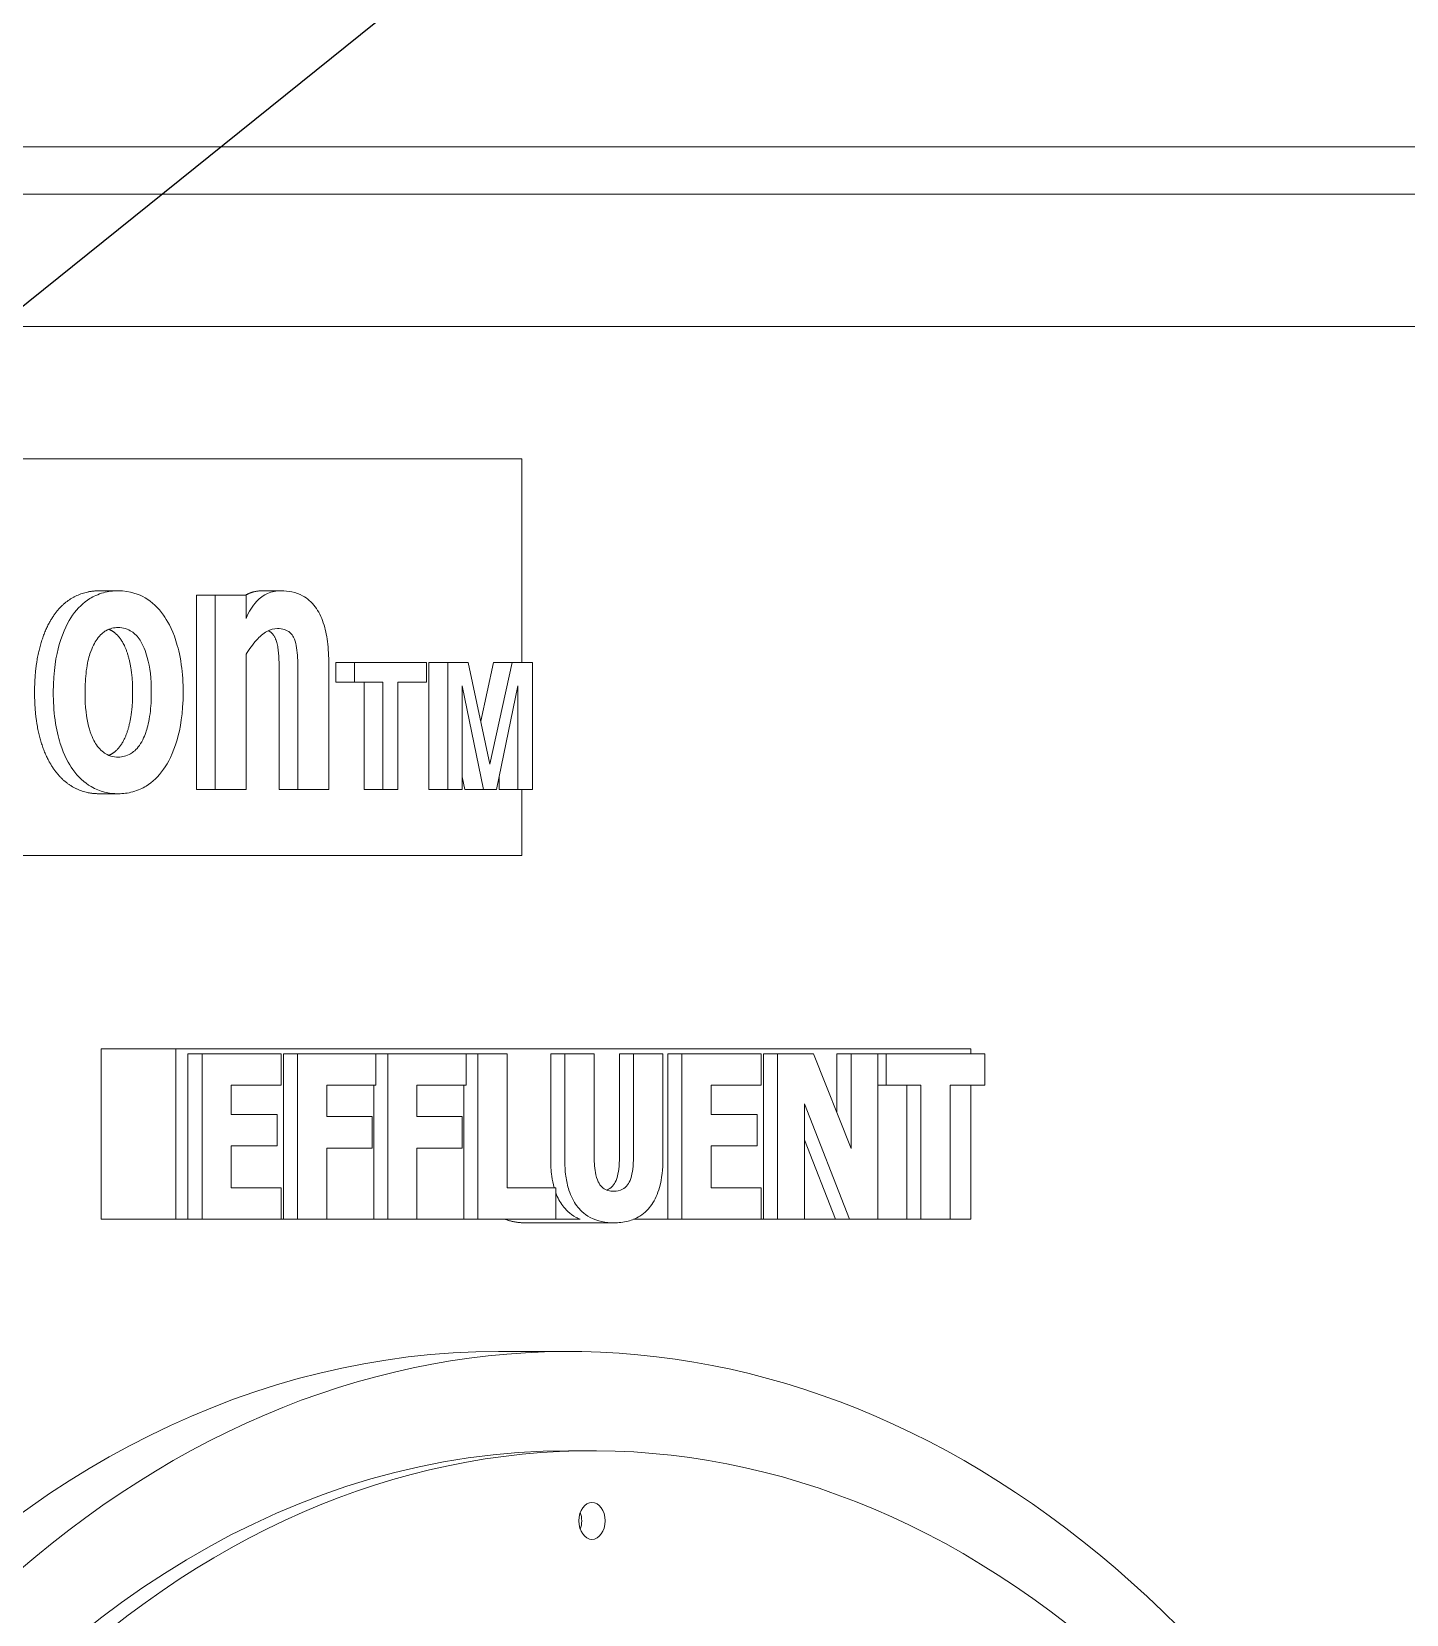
# Model space of a CAD drawing. Header units: inches. Extents: x 20 to 536, y 8 to 344.
# Drawn here: x 296.158 to 298.756, y 111.341 to 114.333 of the extents above; entities that cross this region are included whole.
import ezdxf

# ---------------------------------------------------------------- set-up
doc = ezdxf.new("R2010")
doc.units = ezdxf.units.IN
doc.header["$LTSCALE"] = 16
doc.header["$MEASUREMENT"] = 0
doc.layers.add('Symbol (ANSI)', color=7, linetype='Continuous', lineweight=25)
doc.layers.add('Visible (ANSI)', color=7, linetype='Continuous', lineweight=50)
doc.styles.add('Standard D-E', font='arial.ttf')
doc.dimstyles.new('in [mm] D-E NeptuneBenson$7', dxfattribs={"dimscale": 16, "dimtxt": 0.15, "dimasz": 0.098425, "dimexe": 0.125, "dimexo": 0.063, "dimgap": 0.031496, "dimtad": 0, "dimtih": 1, "dimtoh": 1, "dimdec": 4, "dimrnd": 1e-08, "dimzin": 3, "dimdsep": 46, "dimlunit": 5, "dimtxsty": 'Standard D-E', "dimcen": 0.09, "dimdle": 0.393701, "dimclrd": 256, "dimclre": 256, "dimclrt": 256, "dimadec": 1, "dimazin": 1, "dimtfac": 1, "dimtofl": 0, "dimtmove": 0, "dimatfit": 3, "dimfxl": 1, "dimfrac": 1, "dimtolj": 1, "dimtzin": 4, "dimlwd": -1, "dimlwe": -1, "dimarcsym": 0})

msp = doc.modelspace()

# ---------------------------------------------------------------- linework, layer by layer
at = {"layer": 'Visible (ANSI)', "linetype": 'Continuous', "lineweight": 18}
for p, q in [((299.15439, 114.11565), (290.10342, 114.11565)), ((290.05746, 114.02565), (299.6034, 114.02565)), ((290.65408, 113.77562), (299.00678, 113.77562)), ((292.57652, 113.52562), (297.08433, 113.52562)), ((297.08433, 113.52562), (297.08433, 113.14062)), ((296.28593, 113.27612), (296.32128, 113.27612)), ((296.59353, 113.27612), (296.62888, 113.27612)), ((296.46935, 113.26803), (296.50471, 113.26803)), ((296.46935, 112.90062), (296.46935, 113.26803)), ((296.56304, 113.26803), (296.50471, 113.26803)), ((296.50471, 113.26803), (296.50471, 112.90062)), ((296.56304, 113.224), (296.56304, 113.26803)), ((296.56304, 112.90062), (296.56304, 113.15619)), ((296.62537, 112.90062), (296.62537, 113.13493)), ((296.66073, 113.13493), (296.66073, 112.90062)), ((296.71942, 112.90062), (296.71942, 113.13746)), ((296.73255, 113.14062), (296.7679, 113.14062)), ((296.73255, 113.1037), (296.73255, 113.14062)), ((296.90411, 113.14062), (296.7679, 113.14062)), ((296.7679, 113.14062), (296.7679, 113.1037)), ((296.90411, 113.1037), (296.90411, 113.14062)), ((296.90878, 113.14062), (296.94414, 113.14062)), ((296.90878, 112.90062), (296.90878, 113.14062)), ((296.98262, 113.14062), (296.94414, 113.14062)), ((296.94414, 113.14062), (296.94414, 112.90062)), ((297.02401, 112.94872), (296.98262, 113.14062)), ((297.00648, 113.02999), (297.03074, 113.14062)), ((297.06609, 113.14062), (297.02401, 112.94872)), ((297.03074, 113.14062), (297.06609, 113.14062)), ((297.1044, 113.14062), (297.06609, 113.14062)), ((297.1044, 112.90062), (297.1044, 113.14062)), ((296.73255, 113.1037), (296.7679, 113.1037)), ((296.7679, 113.1037), (296.82149, 113.1037)), ((296.78614, 112.90062), (296.78614, 113.1037)), ((296.82149, 113.1037), (296.82149, 112.90062)), ((296.85018, 113.1037), (296.90411, 113.1037)), ((296.85018, 112.90062), (296.85018, 113.1037)), ((296.97162, 113.09641), (297.01182, 112.90062)), ((296.97162, 112.90062), (296.97162, 113.09641)), ((297.03638, 112.90062), (297.07674, 113.09641)), ((297.07674, 113.09641), (297.07674, 112.90062)), ((296.97646, 112.90062), (296.97162, 112.92419)), ((297.04139, 112.90062), (297.04139, 112.92492)), ((296.28593, 112.89252), (296.32128, 112.89252)), ((296.46935, 112.90062), (296.50471, 112.90062)), ((296.50471, 112.90062), (296.56304, 112.90062)), ((296.62537, 112.90062), (296.66073, 112.90062)), ((296.66073, 112.90062), (296.71942, 112.90062)), ((296.78614, 112.90062), (296.82149, 112.90062)), ((296.82149, 112.90062), (296.85018, 112.90062)), ((296.90878, 112.90062), (296.94414, 112.90062)), ((296.94414, 112.90062), (296.97162, 112.90062)), ((296.97646, 112.90062), (297.01182, 112.90062)), ((297.01182, 112.90062), (297.03638, 112.90062)), ((297.04139, 112.90062), (297.07674, 112.90062)), ((297.07674, 112.90062), (297.1044, 112.90062)), ((297.08433, 112.90062), (297.08433, 112.77562)), ((297.08433, 112.77562), (293.36341, 112.77562)), ((296.28881, 112.41062), (296.43023, 112.41062)), ((296.28881, 112.08812), (296.28881, 112.41062)), ((296.43023, 112.41062), (297.93283, 112.41062)), ((296.43023, 112.08812), (296.43023, 112.41062)), ((297.93283, 112.41062), (297.93283, 112.40112)), ((296.45319, 112.40112), (296.45319, 112.08812)), ((296.45319, 112.40112), (296.47971, 112.40112)), ((296.62929, 112.40112), (296.47971, 112.40112)), ((296.47971, 112.40112), (296.47971, 112.08812)), ((296.62929, 112.34151), (296.62929, 112.40112)), ((296.6339, 112.40112), (296.6339, 112.08812)), ((296.6339, 112.40112), (296.66041, 112.40112)), ((296.80856, 112.40112), (296.66041, 112.40112)), ((296.66041, 112.40112), (296.66041, 112.08812)), ((296.80856, 112.40112), (296.83072, 112.40112)), ((296.80856, 112.34151), (296.80856, 112.40112)), ((296.97887, 112.40112), (296.83072, 112.40112)), ((296.83072, 112.40112), (296.83072, 112.08812)), ((296.97887, 112.34151), (296.97887, 112.40112)), ((296.97887, 112.40112), (297.00102, 112.40112)), ((297.05662, 112.40112), (297.00102, 112.40112)), ((297.00102, 112.40112), (297.00102, 112.08812)), ((297.05662, 112.14773), (297.05662, 112.40112)), ((297.13889, 112.40112), (297.13889, 112.20125)), ((297.13889, 112.40112), (297.16541, 112.40112)), ((297.22101, 112.40112), (297.16541, 112.40112)), ((297.16541, 112.40112), (297.16541, 112.20125)), ((297.22101, 112.20581), (297.22101, 112.40112)), ((297.26875, 112.40112), (297.26875, 112.20581)), ((297.26875, 112.40112), (297.29526, 112.40112)), ((297.35086, 112.40112), (297.29526, 112.40112)), ((297.29526, 112.40112), (297.29526, 112.20581)), ((297.35086, 112.2015), (297.35086, 112.40112)), ((297.3605, 112.40112), (297.3605, 112.08812)), ((297.3605, 112.40112), (297.38701, 112.40112)), ((297.53659, 112.40112), (297.38701, 112.40112)), ((297.38701, 112.40112), (297.38701, 112.08812)), ((297.53659, 112.34151), (297.53659, 112.40112)), ((297.5412, 112.40112), (297.5412, 112.08812)), ((297.5412, 112.40112), (297.56772, 112.40112)), ((297.63588, 112.40112), (297.56772, 112.40112)), ((297.56772, 112.40112), (297.56772, 112.08812)), ((297.70654, 112.22179), (297.63588, 112.40112)), ((297.68003, 112.40112), (297.68003, 112.28908)), ((297.68003, 112.40112), (297.70654, 112.40112)), ((297.7573, 112.40112), (297.70654, 112.40112)), ((297.70654, 112.40112), (297.70654, 112.22179)), ((297.7573, 112.08812), (297.7573, 112.40112)), ((297.7573, 112.40112), (297.77282, 112.40112)), ((297.95935, 112.40112), (297.77282, 112.40112)), ((297.77282, 112.40112), (297.77282, 112.34151)), ((297.95935, 112.34151), (297.95935, 112.40112)), ((296.53495, 112.28647), (296.53495, 112.34151)), ((296.53495, 112.34151), (296.62929, 112.34151)), ((296.71566, 112.28241), (296.71566, 112.34151)), ((296.71566, 112.34151), (296.80856, 112.34151)), ((296.8042, 112.34151), (296.8042, 112.08812)), ((296.88596, 112.34151), (296.97887, 112.34151)), ((296.88596, 112.28241), (296.88596, 112.34151)), ((296.97451, 112.34151), (296.97451, 112.08812)), ((297.44225, 112.28647), (297.44225, 112.34151)), ((297.44225, 112.34151), (297.53659, 112.34151)), ((297.7573, 112.34151), (297.77282, 112.34151)), ((297.77282, 112.34151), (297.83829, 112.34151)), ((297.81177, 112.34151), (297.81177, 112.08812)), ((297.83829, 112.34151), (297.83829, 112.08812)), ((297.89389, 112.08812), (297.89389, 112.34151)), ((297.89389, 112.34151), (297.95935, 112.34151)), ((297.93283, 112.34151), (297.93283, 112.08812)), ((296.62193, 112.28647), (296.53495, 112.28647)), ((296.62193, 112.22686), (296.62193, 112.28647)), ((296.80121, 112.28241), (296.71566, 112.28241)), ((296.80121, 112.22281), (296.80121, 112.28241)), ((296.97151, 112.28241), (296.88596, 112.28241)), ((296.97151, 112.22281), (296.97151, 112.28241)), ((297.52924, 112.28647), (297.44225, 112.28647)), ((297.52924, 112.22686), (297.52924, 112.28647)), ((297.61848, 112.08812), (297.61848, 112.30625)), ((297.61848, 112.30625), (297.70385, 112.08812)), ((296.53495, 112.14773), (296.53495, 112.22686)), ((296.53495, 112.22686), (296.62193, 112.22686)), ((296.71566, 112.08812), (296.71566, 112.22281)), ((296.71566, 112.22281), (296.80121, 112.22281)), ((296.88596, 112.08812), (296.88596, 112.22281)), ((296.88596, 112.22281), (296.97151, 112.22281)), ((297.44225, 112.22686), (297.52924, 112.22686)), ((297.44225, 112.14773), (297.44225, 112.22686)), ((297.61848, 112.2385), (297.67733, 112.08812)), ((296.62929, 112.14773), (296.53495, 112.14773)), ((296.62929, 112.08812), (296.62929, 112.14773)), ((297.14863, 112.14773), (297.05662, 112.14773)), ((297.14863, 112.08812), (297.14863, 112.14773)), ((297.53659, 112.14773), (297.44225, 112.14773)), ((297.53659, 112.08812), (297.53659, 112.14773)), ((296.28881, 112.08812), (296.43023, 112.08812)), ((296.45319, 112.08812), (296.43023, 112.08812)), ((296.45319, 112.08812), (296.47971, 112.08812)), ((296.47971, 112.08812), (296.62929, 112.08812)), ((296.6339, 112.08812), (296.62929, 112.08812)), ((296.6339, 112.08812), (296.66041, 112.08812)), ((296.66041, 112.08812), (296.71566, 112.08812)), ((296.8042, 112.08812), (296.71566, 112.08812)), ((296.8042, 112.08812), (296.83072, 112.08812)), ((296.83072, 112.08812), (296.88596, 112.08812)), ((296.97451, 112.08812), (296.88596, 112.08812)), ((296.97451, 112.08812), (297.00102, 112.08812)), ((297.00102, 112.08812), (297.14863, 112.08812)), ((297.0902, 112.08152), (297.25814, 112.08152)), ((297.19451, 112.08812), (297.14863, 112.08812)), ((297.3605, 112.08812), (297.29567, 112.08812)), ((297.3605, 112.08812), (297.38701, 112.08812)), ((297.38701, 112.08812), (297.53659, 112.08812)), ((297.5412, 112.08812), (297.53659, 112.08812)), ((297.5412, 112.08812), (297.56772, 112.08812)), ((297.56772, 112.08812), (297.61848, 112.08812)), ((297.67733, 112.08812), (297.61848, 112.08812)), ((297.67733, 112.08812), (297.70385, 112.08812)), ((297.70385, 112.08812), (297.7573, 112.08812)), ((297.81177, 112.08812), (297.7573, 112.08812)), ((297.81177, 112.08812), (297.83829, 112.08812)), ((297.83829, 112.08812), (297.89389, 112.08812)), ((297.93283, 112.08812), (297.89389, 112.08812)), ((297.04011, 111.83812), (297.17269, 111.83812)), ((297.17269, 111.65062), (297.21689, 111.65062))]:
    msp.add_line(p, q, dxfattribs=at)
for centre, major_axis, start_param, end_param in [((297.17269, 109.02562), (0, 2.8125), 5.5005814, 8.9488413), ((297.04011, 109.02562), (0, 2.8125), 0, 2.665656), ((297.21689, 109.02562), (0, -2.625), 2.5774137, 6.2757207), ((297.17269, 109.02562), (0, -2.625), 3.1415927, 6.2831853), ((297.17269, 111.51801), (0, 0.035), 4.2452429, 5.1795351)]:
    msp.add_ellipse(centre, major_axis=major_axis, ratio=0.7071068, start_param=start_param, end_param=end_param, dxfattribs=at)
msp.add_ellipse((297.21689, 111.51801), major_axis=(0, -0.035), ratio=0.7071068, dxfattribs=at)
for points in [[(296.16319, 113.08432), (296.16319, 113.12936), (296.18072, 113.20021), (296.21257, 113.25032), (296.25838, 113.27612), (296.28593, 113.27612)], [(296.56228, 113.26803), (296.57618, 113.27612), (296.59353, 113.27612)], [(296.28593, 112.89252), (296.25838, 112.89252), (296.21293, 112.91833), (296.18072, 112.96793), (296.16319, 113.03878), (296.16319, 113.08432)], [(297.0902, 112.08152), (297.06941, 112.08152), (297.05309, 112.08812)]]:
    msp.add_open_spline(points, degree=2, dxfattribs=at)
for points, degree, knots in [([(296.32128, 113.27612), (296.31188, 113.27612), (296.30251, 113.275), (296.28297, 113.26965), (296.27454, 113.26555), (296.25557, 113.25399), (296.24461, 113.24359), (296.22686, 113.21808), (296.21742, 113.20055), (296.20393, 113.1538), (296.19854, 113.12509), (296.19854, 113.08432)], 3, [-1.568013, -1.568013, -1.568013, -1.568013, -1.3597383, -1.3597383, -1.1270748, -1.1270748, -0.6933324, -0.6933324, -0.3106443, -0.3106443, 0, 0, 0, 0]), ([(296.44403, 113.08432), (296.44403, 113.10176), (296.44302, 113.11927), (296.43781, 113.15644), (296.43378, 113.17118), (296.42267, 113.20576), (296.4134, 113.22103), (296.39694, 113.24434), (296.3853, 113.25509), (296.36072, 113.26938), (296.34422, 113.27612), (296.32128, 113.27612)], 3, [-0.85465869, -0.85465869, -0.85465869, -0.85465869, -0.78871843, -0.78871843, -0.71138856, -0.71138856, -0.52950742, -0.52950742, -0.24718032, -0.24718032, 0, 0, 0, 0]), ([(296.62888, 113.27612), (296.62037, 113.27612), (296.61189, 113.27466), (296.59619, 113.26784), (296.58921, 113.26289), (296.57474, 113.24746), (296.56824, 113.23642), (296.56304, 113.224)], 3, [-0.28699786, -0.28699786, -0.28699786, -0.28699786, -0.19530538, -0.19530538, -0.10997007, -0.10997007, 0, 0, 0, 0]), ([(296.71942, 113.13746), (296.71942, 113.15178), (296.71869, 113.1664), (296.71521, 113.19253), (296.71273, 113.20444), (296.7052, 113.22694), (296.70017, 113.2372), (296.68681, 113.25512), (296.67879, 113.26192), (296.65698, 113.27369), (296.64272, 113.27612), (296.62888, 113.27612)], 3, [-0.54983804, -0.54983804, -0.54983804, -0.54983804, -0.44076065, -0.44076065, -0.34737427, -0.34737427, -0.25125884, -0.25125884, -0.14914917, -0.14914917, 0, 0, 0, 0]), ([(296.25866, 113.08432), (296.25866, 113.09781), (296.25929, 113.11179), (296.2628, 113.13877), (296.26539, 113.14895), (296.27214, 113.17011), (296.27696, 113.17866), (296.28725, 113.19324), (296.29326, 113.1979), (296.30547, 113.20499), (296.3133, 113.20679), (296.32128, 113.20679)], 3, [-0.22807944, -0.22807944, -0.22807944, -0.22807944, -0.20529475, -0.20529475, -0.18174805, -0.18174805, -0.14222138, -0.14222138, -0.08603821, -0.08603821, 0, 0, 0, 0]), ([(296.34855, 113.08432), (296.34855, 113.1157), (296.33889, 113.16175), (296.32243, 113.19212), (296.30734, 113.20179), (296.30349, 113.20338)], 2, [0, 0, 0, 1, 2, 3, 3.3176225, 3.3176225, 3.3176225]), ([(296.32128, 113.20679), (296.32569, 113.20679), (296.33006, 113.20622), (296.33977, 113.20337), (296.34377, 113.2011), (296.35256, 113.19546), (296.35791, 113.18985), (296.36867, 113.17341), (296.3731, 113.16207), (296.38147, 113.13129), (296.38391, 113.11007), (296.38391, 113.08432)], 3, [-0.48525635, -0.48525635, -0.48525635, -0.48525635, -0.45378412, -0.45378412, -0.41435583, -0.41435583, -0.32082838, -0.32082838, -0.19619361, -0.19619361, 0, 0, 0, 0]), ([(296.56304, 113.15619), (296.56897, 113.16588), (296.57556, 113.17522), (296.58876, 113.18965), (296.59535, 113.19536), (296.60887, 113.2028), (296.61554, 113.20477), (296.62244, 113.20477)], 3, [-0.25414778, -0.25414778, -0.25414778, -0.25414778, -0.15637481, -0.15637481, -0.07435436, -0.07435436, 0, 0, 0, 0]), ([(296.62537, 113.13493), (296.62537, 113.1744), (296.61236, 113.19694), (296.60531, 113.20073)], 2, [0, 0, 0, 1, 1.4841124, 1.4841124, 1.4841124]), ([(296.62244, 113.20477), (296.62681, 113.20477), (296.63132, 113.20426), (296.63924, 113.2017), (296.64281, 113.19984), (296.64906, 113.19428), (296.65111, 113.19123), (296.65502, 113.18388), (296.65667, 113.17811), (296.66001, 113.16137), (296.66073, 113.14804), (296.66073, 113.13493)], 3, [-0.24371502, -0.24371502, -0.24371502, -0.24371502, -0.20910445, -0.20910445, -0.17940168, -0.17940168, -0.15075746, -0.15075746, -0.09989135, -0.09989135, 0, 0, 0, 0]), ([(296.19854, 113.08432), (296.19854, 113.0669), (296.19951, 113.04934), (296.20436, 113.01382), (296.20796, 112.99955), (296.21915, 112.96417), (296.22808, 112.94875), (296.24534, 112.92433), (296.25702, 112.91355), (296.2864, 112.89648), (296.30367, 112.89252), (296.32128, 112.89252)], 3, [-0.55980761, -0.55980761, -0.55980761, -0.55980761, -0.50875224, -0.50875224, -0.45381362, -0.45381362, -0.34349131, -0.34349131, -0.18984497, -0.18984497, 0, 0, 0, 0]), ([(296.32128, 112.96185), (296.3167, 112.96185), (296.31211, 112.96242), (296.30224, 112.96531), (296.29826, 112.96759), (296.28907, 112.97376), (296.28344, 112.97994), (296.27426, 112.99433), (296.26931, 113.0042), (296.26138, 113.03602), (296.25866, 113.05616), (296.25866, 113.08432)], 3, [-0.87203894, -0.87203894, -0.87203894, -0.87203894, -0.78771678, -0.78771678, -0.6866217, -0.6866217, -0.43703151, -0.43703151, -0.21462671, -0.21462671, 0, 0, 0, 0]), ([(296.30349, 112.96517), (296.30747, 112.96679), (296.32243, 112.97653), (296.33889, 113.00639), (296.34855, 113.05295), (296.34855, 113.08432)], 2, [0.6725532, 0.6725532, 0.6725532, 1, 2, 3, 4, 4, 4]), ([(296.32128, 112.89252), (296.33051, 112.89252), (296.3397, 112.89363), (296.35917, 112.89895), (296.36753, 112.90306), (296.38639, 112.91442), (296.39752, 112.92496), (296.41549, 112.95073), (296.42509, 112.96843), (296.43868, 113.01549), (296.44403, 113.04412), (296.44403, 113.08432)], 3, [-1.5276483, -1.5276483, -1.5276483, -1.5276483, -1.3381229, -1.3381229, -1.1202131, -1.1202131, -0.6861054, -0.6861054, -0.3063334, -0.3063334, 0, 0, 0, 0]), ([(296.38391, 113.08432), (296.38391, 113.07076), (296.38323, 113.05683), (296.37946, 113.02895), (296.37661, 113.01841), (296.37173, 113.00319), (296.36773, 112.99299), (296.35542, 112.97555), (296.34948, 112.97085), (296.33711, 112.96366), (296.32927, 112.96185), (296.32128, 112.96185)], 3, [-0.32292491, -0.32292491, -0.32292491, -0.32292491, -0.26803034, -0.26803034, -0.20810232, -0.20810232, -0.14408696, -0.14408696, -0.08609636, -0.08609636, 0, 0, 0, 0]), ([(297.13889, 112.20125), (297.13889, 112.19074), (297.13947, 112.18014), (297.1419, 112.16227), (297.14337, 112.15485), (297.14539, 112.14773)], 3, [-0.82187798, -0.82187798, -0.82187798, -0.82187798, -0.6544335, -0.6544335, -0.53183061, -0.53183061, -0.53183061, -0.53183061]), ([(297.16541, 112.20125), (297.16541, 112.19074), (297.16599, 112.18014), (297.16864, 112.16061), (297.17056, 112.1516), (297.17697, 112.13181), (297.18194, 112.12187), (297.19305, 112.10715), (297.20089, 112.09838), (297.22761, 112.0841), (297.24314, 112.08152), (297.25814, 112.08152)], 3, [-0.82187798, -0.82187798, -0.82187798, -0.82187798, -0.6544335, -0.6544335, -0.50490958, -0.50490958, -0.30747841, -0.30747841, -0.16166829, -0.16166829, 0, 0, 0, 0]), ([(297.25814, 112.14113), (297.25443, 112.14113), (297.25065, 112.14155), (297.24388, 112.1436), (297.24083, 112.14505), (297.23502, 112.14948), (297.23242, 112.15243), (297.22831, 112.15948), (297.22601, 112.16455), (297.22175, 112.18289), (297.22101, 112.19482), (297.22101, 112.20581)], 3, [-0.35781975, -0.35781975, -0.35781975, -0.35781975, -0.28180287, -0.28180287, -0.21609433, -0.21609433, -0.14668132, -0.14668132, -0.08378729, -0.08378729, 0, 0, 0, 0]), ([(297.26875, 112.20581), (297.26875, 112.19824), (297.26841, 112.19037), (297.26673, 112.17689), (297.26555, 112.17079), (297.26195, 112.16012), (297.25988, 112.15622), (297.25482, 112.14946), (297.25163, 112.14678), (297.24704, 112.14431), (297.24595, 112.14382), (297.24485, 112.14339)], 3, [-0.21736344, -0.21736344, -0.21736344, -0.21736344, -0.17163752, -0.17163752, -0.13475897, -0.13475897, -0.10039019, -0.10039019, -0.05983154, -0.05983154, -0.04758731, -0.04758731, -0.04758731, -0.04758731]), ([(297.29526, 112.20581), (297.29526, 112.19824), (297.29493, 112.19037), (297.29325, 112.17689), (297.29207, 112.17079), (297.28847, 112.16012), (297.2864, 112.15622), (297.28134, 112.14946), (297.27814, 112.14678), (297.26942, 112.14209), (297.26369, 112.14113), (297.25814, 112.14113)], 3, [-0.21736344, -0.21736344, -0.21736344, -0.21736344, -0.17163752, -0.17163752, -0.13475897, -0.13475897, -0.10039019, -0.10039019, -0.05983154, -0.05983154, 0, 0, 0, 0]), ([(297.25814, 112.08152), (297.2671, 112.08152), (297.27621, 112.08241), (297.29269, 112.08661), (297.30026, 112.08961), (297.31761, 112.10044), (297.32466, 112.10837), (297.33623, 112.12523), (297.34109, 112.1362), (297.34916, 112.16524), (297.35086, 112.1835), (297.35086, 112.2015)], 3, [-0.43360447, -0.43360447, -0.43360447, -0.43360447, -0.37067396, -0.37067396, -0.3160228, -0.3160228, -0.237534, -0.237534, -0.13714171, -0.13714171, 0, 0, 0, 0]), ([(297.14863, 112.13784), (297.15206, 112.12871), (297.15643, 112.12054), (297.16654, 112.10715), (297.17437, 112.09838), (297.18949, 112.0903), (297.19199, 112.08914), (297.19451, 112.08812)], 3, [-0.47372937, -0.47372937, -0.47372937, -0.47372937, -0.30747841, -0.30747841, -0.16166829, -0.16166829, -0.1334877, -0.1334877, -0.1334877, -0.1334877])]:
    msp.add_open_spline(points, degree=degree, knots=knots, dxfattribs=at)

# ---------------------------------------------------------------- leaders
at = {"layer": 'Symbol (ANSI)', "annotation_type": 0, "has_hookline": 1, "hookline_direction": 0, "text_width": 23.73806}
msp.add_leader([(293.06269, 111.33812), (304.49971, 120.5387), (306.07451, 120.5387)], dimstyle='in [mm] D-E NeptuneBenson$7', override={"dimtad": 0}, dxfattribs=at)

doc.saveas('drawing.dxf')
